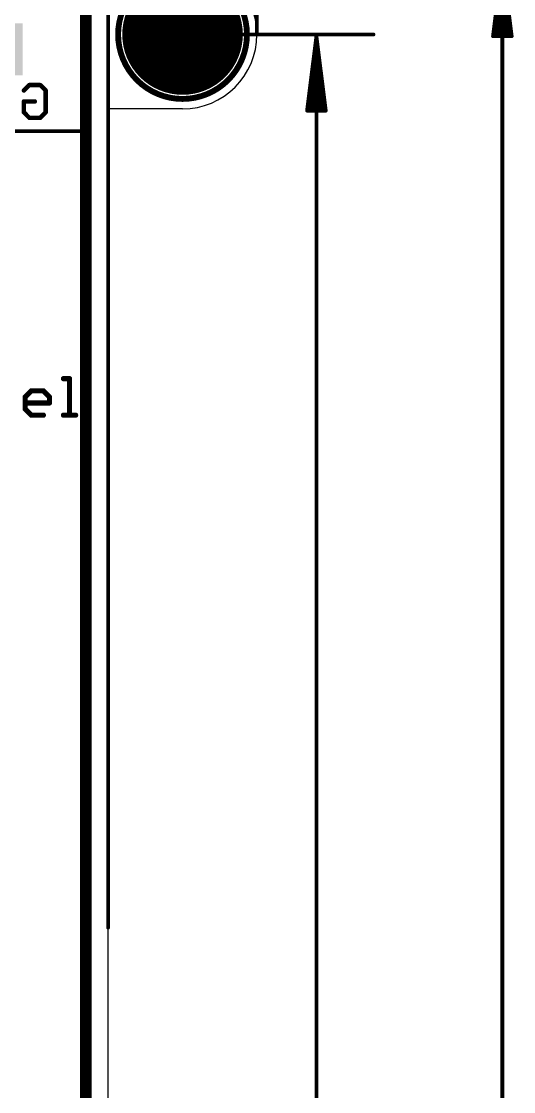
# Model space of a CAD drawing. Extents: x -37 to 43, y -51 to 71.
# Drawn here: x 24.98 to 41.79, y 14.72 to 51.25 of the extents above; entities that cross this region are included whole.
import ezdxf

# ---------------------------------------------------------------- set-up
doc = ezdxf.new("R2010")
doc.units = 0
for name, color, linetype in [('1', 12, 'CONTINUOUS'), ('16', 132, 'CONTINUOUS'), ('17', 110, 'CONTINUOUS'), ('20', 53, 'CONTINUOUS'), ('21', 40, 'CONTINUOUS'), ('22', 6, 'CONTINUOUS'), ('23', 40, 'CONTINUOUS'), ('29', 253, 'CONTINUOUS'), ('41', 12, 'CONTINUOUS'), ('47', 253, 'CONTINUOUS')]:
    doc.layers.add(name, color=color, linetype=linetype)

# ---------------------------------------------------------------- blocks, each defined once
blk = doc.blocks.new('SQUAREP')
blk.add_solid([(-0.5, -0.5), (0.5, -0.5), (-0.5, 0.5), (0.5, 0.5)])
blk = doc.blocks.new('ROUNDP')
at = {"const_width": 0.5}
blk.add_lwpolyline([(0, -0.25, 1), (0, 0.25, 1), (0, -0.25)], format="xyb", dxfattribs=at)

msp = doc.modelspace()

# ---------------------------------------------------------------- linework, layer by layer
at = {"layer": '1', "const_width": 0.4064}
msp.add_lwpolyline([(27.178, -43.307), (27.178, 52.705)], dxfattribs=at)
at = {"layer": '16', "const_width": 0.4064}
msp.add_lwpolyline([(27.178, -43.561), (27.178, 52.451)], dxfattribs=at)
at = {"layer": '20'}
for p in [(27.94, -38.1), (30.48, 48.26)]:
    msp.add_line(p, (27.94, 48.26), dxfattribs=at)
for start, end in [(0, 90), (270, 0)]:
    msp.add_arc((30.48, 50.8), 2.54, start, end, dxfattribs=at)
at = {"layer": '21'}
for points, const_width in [([(30.48, 48.6, 1), (30.48, 53, 1), (30.48, 48.6)], 0.2), ([(26.4144, 39.098, 1), (26.4144, 39.0091)], 0.0889), ([(26.6665, 39.0536, 1), (26.5776, 39.0536)], 0.0889), ([(26.622, 39.0091, 1), (26.622, 39.098)], 0.0889), ([(25.3123, 38.6828, 1), (25.3123, 38.5939)], 0.0889), ([(25.3437, 38.6069, 1), (25.2809, 38.6698)], 0.0889), ([(25.7589, 38.6698, 1), (25.6961, 38.6069)], 0.0889), ([(25.7275, 38.5939, 1), (25.7275, 38.6828)], 0.0889), ([(25.1491, 38.4307, 1), (25.0602, 38.4307)], 0.0889), ([(25.0733, 38.4622, 1), (25.1361, 38.3993)], 0.0889), ([(25.9796, 38.4307, 1), (25.8907, 38.4307)], 0.0889), ([(25.9037, 38.3993, 1), (25.9666, 38.4622)], 0.0889), ([(25.0602, 38.0155, 1), (25.1491, 38.0155)], 0.0889), ([(25.1047, 38.2676, 1), (25.1047, 38.1787)], 0.0889), ([(25.1361, 38.0469, 1), (25.0733, 37.9841)], 0.0889), ([(25.8907, 38.2231, 1), (25.9796, 38.2231)], 0.0889), ([(25.9351, 38.1787, 1), (25.9351, 38.2676)], 0.0889), ([(25.3123, 37.8524, 1), (25.3123, 37.7635)], 0.0889), ([(25.2809, 37.7765, 1), (25.3437, 37.8393)], 0.0889), ([(25.7275, 37.7635, 1), (25.7275, 37.8524)], 0.0889), ([(26.4144, 37.8524, 1), (26.4144, 37.7635)], 0.0889), ([(26.5776, 37.8079, 1), (26.6665, 37.8079)], 0.0889), ([(26.8296, 37.7635, 1), (26.8296, 37.8524)], 0.0889)]:
    msp.add_lwpolyline(points, format="xyb", dxfattribs=dict(at, const_width=const_width))
at = {"layer": '21', "const_width": 0.1778}
for points in [[(26.4144, 39.0536), (26.622, 39.0536)], [(26.622, 39.0536), (26.622, 37.8079)], [(25.1047, 38.4307), (25.3123, 38.6383)], [(25.3123, 38.6383), (25.7275, 38.6383)], [(25.7275, 38.6383), (25.9351, 38.4307)], [(25.1047, 38.0155), (25.1047, 38.4307)], [(25.9351, 38.4307), (25.9351, 38.2231)], [(25.9351, 38.2231), (25.1047, 38.2231)], [(25.3123, 37.8079), (25.1047, 38.0155)], [(25.7275, 37.8079), (25.3123, 37.8079)], [(26.4144, 37.8079), (26.8296, 37.8079)]]:
    msp.add_lwpolyline(points, dxfattribs=at)
at = {"layer": '22'}
for points, const_width in [([(25.0622, 48.8873), (25.2486, 49.0738)], 0.1524), ([(25.2486, 49.0738), (25.6215, 49.0738)], 0.1524), ([(25.6215, 49.0738), (25.8079, 48.8873)], 0.1524), ([(25.8079, 48.8873), (25.8079, 48.1416)], 0.1524), ([(25.0622, 48.1416), (25.0622, 48.5145)], 0.1524), ([(25.0622, 48.5145), (25.435, 48.5145)], 0.1524), ([(25.2486, 47.9552), (25.0622, 48.1416)], 0.1524), ([(25.8079, 48.1416), (25.6215, 47.9552)], 0.1524), ([(25.6215, 47.9552), (25.2486, 47.9552)], 0.1524), ([(27.3, 47.5), (-27.3, 47.5)], 0.127), ([(27.3, -37.4), (27.3, 47.5)], 0.127)]:
    msp.add_lwpolyline(points, dxfattribs=dict(at, const_width=const_width))
for points, const_width in [([(25.0353, 48.9143, 1), (25.0891, 48.8604)], 0.0762), ([(25.2486, 49.1119, 1), (25.2486, 49.0357)], 0.0762), ([(25.2756, 49.0468, 1), (25.2217, 49.1007)], 0.0762), ([(25.6484, 49.1007, 1), (25.5945, 49.0468)], 0.0762), ([(25.6215, 49.0357, 1), (25.6215, 49.1119)], 0.0762), ([(25.846, 48.8873, 1), (25.7698, 48.8873)], 0.0762), ([(25.781, 48.8604, 1), (25.8348, 48.9143)], 0.0762), ([(25.1003, 48.5145, 1), (25.0241, 48.5145)], 0.0762), ([(25.0622, 48.5526, 1), (25.0622, 48.4764)], 0.0762), ([(25.435, 48.4764, 1), (25.435, 48.5526)], 0.0762), ([(25.0891, 48.1686, 1), (25.0353, 48.1147)], 0.0762), ([(25.8348, 48.1147, 1), (25.781, 48.1686)], 0.0762), ([(25.0241, 48.1416, 1), (25.1003, 48.1416)], 0.0762), ([(25.2486, 47.9933, 1), (25.2486, 47.9171)], 0.0762), ([(25.2217, 47.9283, 1), (25.2756, 47.9821)], 0.0762), ([(25.5945, 47.9821, 1), (25.6484, 47.9283)], 0.0762), ([(25.6215, 47.9171, 1), (25.6215, 47.9933)], 0.0762), ([(25.7698, 48.1416, 1), (25.846, 48.1416)], 0.0762), ([(27.3317, 47.5, 1), (27.2683, 47.5)], 0.0635), ([(27.3, 47.4682, 1), (27.3, 47.5318)], 0.0635)]:
    msp.add_lwpolyline(points, format="xyb", dxfattribs=dict(at, const_width=const_width))
at = {"layer": '23'}
msp.add_point((30.48, 50.8), dxfattribs=at)
at = {"layer": '41', "const_width": 2.032}
msp.add_lwpolyline([(30.48, 49.8, 1), (30.48, 51.8, 1), (30.48, 49.8)], format="xyb", dxfattribs=at)
at = {"layer": '47', "const_width": 0.13}
for points in [[(33.02, 50.8), (33.02, 68.498)], [(30.48, 50.8), (30.48, 62.656)], [(27.94, 20.32), (27.94, 57.068)], [(41.402, 53.275), (41.0828, 50.74)], [(41.402, 53.275), (41.142, 50.74)], [(41.402, 53.275), (41.272, 50.74)], [(41.402, 53.275), (41.402, -43.115)], [(41.7212, 50.74), (41.402, 53.275)], [(41.532, 50.74), (41.402, 53.275)], [(41.662, 50.74), (41.402, 53.275)], [(30.48, 50.8), (37.002, 50.8)], [(35.052, 50.735), (34.7328, 48.2)], [(35.052, 50.735), (34.792, 48.2)], [(35.052, 50.735), (34.922, 48.2)], [(35.052, 50.735), (35.052, -40.575)], [(35.3712, 48.2), (35.052, 50.735)], [(35.182, 48.2), (35.052, 50.735)], [(35.312, 48.2), (35.052, 50.735)], [(41.0828, 50.74), (41.7212, 50.74)], [(34.7328, 48.2), (35.3712, 48.2)]]:
    msp.add_lwpolyline(points, dxfattribs=at)
at = {"layer": '47', "const_width": 0.065}
for points in [[(30.48, 50.8325, 1), (30.48, 50.7675)], [(30.4475, 50.8, 1), (30.5125, 50.8)], [(32.9875, 50.8, 1), (33.0525, 50.8)], [(35.0845, 50.735, 1), (35.0195, 50.735)], [(35.0842, 50.7391, 1), (35.0198, 50.7309)], [(35.0845, 50.7333, 1), (35.0195, 50.7367)], [(35.0845, 50.7367, 1), (35.0195, 50.7333)], [(35.0843, 50.7383, 1), (35.0197, 50.7317)], [(35.0843, 50.7317, 1), (35.0197, 50.7383)], [(35.0842, 50.7309, 1), (35.0198, 50.7391)], [(37.002, 50.7675, 1), (37.002, 50.8325)], [(41.0505, 50.7441, 1), (41.115, 50.7359)], [(41.0828, 50.7725, 1), (41.0828, 50.7075)], [(41.1097, 50.7433, 1), (41.1743, 50.7367)], [(41.2395, 50.7417, 1), (41.3045, 50.7383)], [(41.4995, 50.7383, 1), (41.5645, 50.7417)], [(41.6297, 50.7367, 1), (41.6943, 50.7433)], [(41.689, 50.7359, 1), (41.7535, 50.7441)], [(41.7212, 50.7075, 1), (41.7212, 50.7725)], [(34.7005, 48.2041, 1), (34.765, 48.1959)], [(34.7328, 48.2325, 1), (34.7328, 48.1675)], [(34.7597, 48.2033, 1), (34.8243, 48.1967)], [(34.8895, 48.2017, 1), (34.9545, 48.1983)], [(35.1495, 48.1983, 1), (35.2145, 48.2017)], [(35.2797, 48.1967, 1), (35.3443, 48.2033)], [(35.339, 48.1959, 1), (35.4035, 48.2041)], [(35.3712, 48.1675, 1), (35.3712, 48.2325)], [(27.9075, 20.32, 1), (27.9725, 20.32)]]:
    msp.add_lwpolyline(points, format="xyb", dxfattribs=at)

# ---------------------------------------------------------------- block references
at = {"layer": '17', "xscale": 4.016, "yscale": 4.016}
msp.add_blockref('ROUNDP', (30.48, 50.8), dxfattribs=at)
msp.add_blockref('ROUNDP', (30.48, 50.8), dxfattribs=at)
at = {"layer": '29', "xscale": 4.1176, "yscale": 4.1176}
msp.add_blockref('ROUNDP', (30.48, 50.8), dxfattribs=at)
at = {"layer": '29', "xscale": 1.778, "yscale": 1.778, "rotation": 270}
msp.add_blockref('SQUAREP', (24.13, 50.292), dxfattribs=at)

doc.saveas('drawing.dxf')
